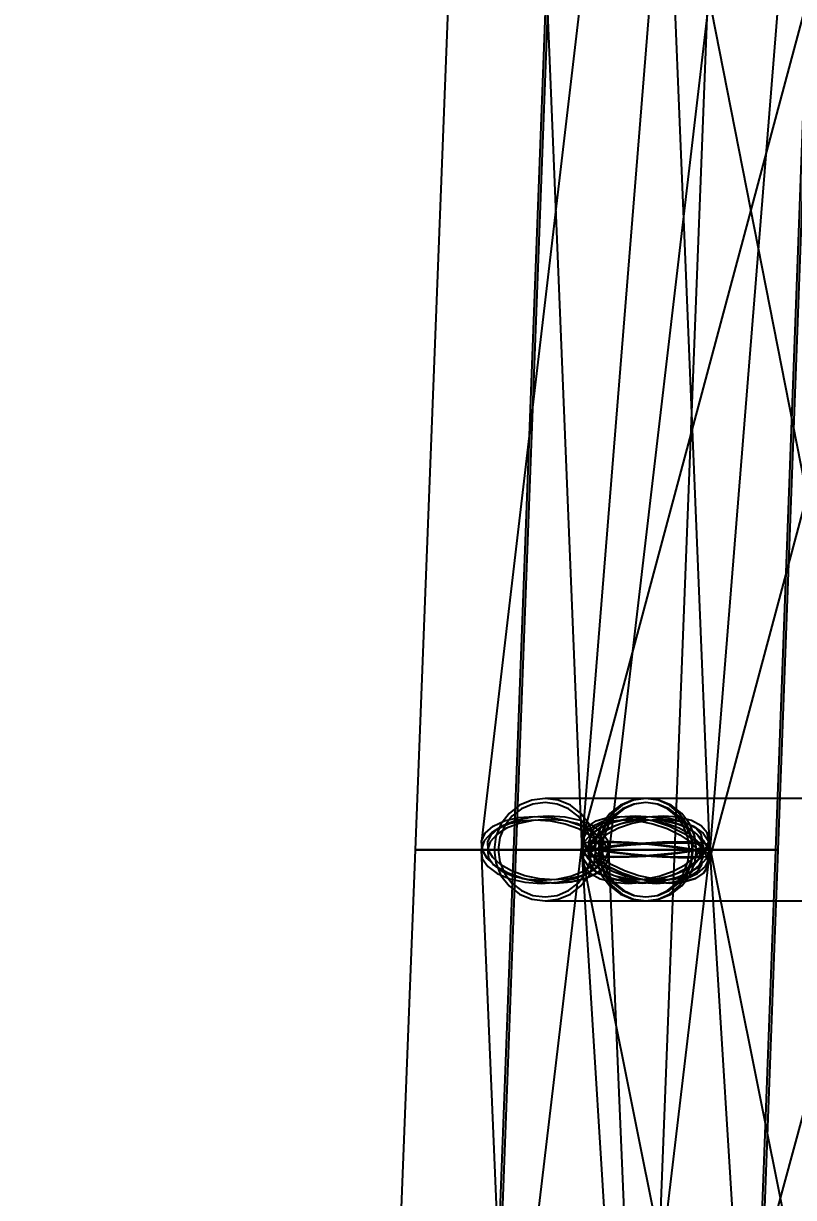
# Model space of a CAD drawing. Header units: millimetres. Extents: x -123812 to 252100, y -3000 to 639000.
# Drawn here: x -13789 to -10737, y 423622 to 428275 of the extents above; entities that cross this region are included whole.
import ezdxf

# ---------------------------------------------------------------- set-up
doc = ezdxf.new("R2010")
doc.units = ezdxf.units.MM
doc.layers.add('D-STR-DIM', color=7, linetype='Continuous', lineweight=13)
doc.layers.add('D-STR-STRC', color=7, linetype='Continuous', lineweight=25)
doc.styles.add('OpenSansCondensed-Light', font='OpenSansCondensed-Light.ttf')
doc.styles.add('TOWER_UNICODE', font='Arial Unicode.ttf')
doc.dimstyles.new('EZDXF', dxfattribs={"dimtxt": 0.25, "dimasz": 0.175, "dimexe": 0.375, "dimexo": 0.125, "dimgap": 0.1, "dimtad": 1, "dimlfac": 100, "dimzin": 12, "dimdsep": 46, "dimtxsty": 'OpenSansCondensed-Light', "dimblk": 'ARCHTICK', "dimcen": 2.5, "dimazin": 3, "dimtfac": 0.5, "dimtmove": 2, "dimatfit": 3})

# ---------------------------------------------------------------- blocks, each defined once
blk = doc.blocks.new('_ARCHTICK')
at = {"color": 0, "linetype": 'BYBLOCK', "const_width": 0.15}
blk.add_lwpolyline([(-0.5, -0.5), (0.5, 0.5)], dxfattribs=at)

msp = doc.modelspace()

# ---------------------------------------------------------------- linework, layer by layer
at = {"layer": 'D-STR-STRC'}
for points in [[(-9563, 450020.2), (-11576, 425020.2), (-11567.4, 425013.4), (-11542.1, 425005.7), (-11501.8, 424997.5), (-11449.4, 424989.6), (-11388.3, 424982.4), (-11322.8, 424976.3), (-11257.3, 424971.9), (-11196.2, 424969.4), (-11143.8, 424969), (-11103.5, 424970.7), (-11078.2, 424974.3), (-11069.6, 424979.8), (-9056.6, 449979.8)], [(-11386.6, 430034.2), (-11973.8, 425034.2), (-11971.4, 425000), (-11952.1, 424965.8), (-11917.1, 424934), (-11868.8, 424906.7), (-11810.5, 424885.7), (-11746.2, 424872.5), (-11680.3, 424868), (-11617.2, 424872.5), (-11561.3, 424885.7), (-11516.4, 424906.7), (-11485.4, 424934), (-11470.6, 424965.8), (-10883.4, 429965.8)], [(-10228.6, 430066), (-11568.1, 425066), (-11567.8, 425034.2), (-11550.8, 425000), (-11518.3, 424965.8), (-11472.5, 424934), (-11416.4, 424906.7), (-11354, 424885.7), (-11289.5, 424872.5), (-11227.2, 424868), (-11171.4, 424872.5), (-11126, 424885.7), (-11094, 424906.7), (-11077.5, 424934), (-9738.1, 429934)], [(-11385.3, 429965.8), (-10402.1, 424965.8), (-10395, 424934), (-10371.3, 424906.7), (-10332.7, 424885.7), (-10281.7, 424872.5), (-10221.9, 424868), (-10157.3, 424872.5), (-10092.3, 424885.7), (-10031.4, 424906.7), (-9978.7, 424934), (-9937.7, 424965.8), (-9911.4, 425000), (-9901.4, 425034.2), (-10884.7, 430034.2)], [(-11781.2, 430000), (-11576.2, 425000), (-11571.4, 424965.8), (-11549.6, 424934), (-11512.3, 424906.7), (-11462.2, 424885.7), (-11402.5, 424872.5), (-11337.4, 424868), (-11271.3, 424872.5), (-11208.8, 424885.7), (-11153.9, 424906.7), (-11110.6, 424934), (-11081.8, 424965.8), (-11069.4, 425000), (-11274.4, 430000)], [(-10151.7, 425203.2), (-11322.8, 425203.2), (-11371.4, 425196.3), (-11416.7, 425176), (-11455.5, 425143.7), (-11485.4, 425101.6), (-11504.1, 425052.6), (-11510.5, 425000), (-11504.1, 424947.4), (-11485.4, 424898.4), (-11455.5, 424856.3), (-11416.7, 424824), (-11371.4, 424803.7), (-11322.8, 424796.8), (-10151.7, 424796.8)], [(-10151.7, 425203.2), (-11322.8, 425203.2), (-11371.4, 425196.3), (-11416.7, 425176), (-11455.5, 425143.7), (-11485.4, 425101.6), (-11504.1, 425052.6), (-11510.5, 425000), (-11504.1, 424947.4), (-11485.4, 424898.4), (-11455.5, 424856.3), (-11416.7, 424824), (-11371.4, 424803.7), (-11322.8, 424796.8), (-10151.7, 424796.8)], [(-11665.1, 419965.4), (-11071.3, 424965.4), (-11073.5, 425000), (-11092.8, 425034.6), (-11127.7, 425066.8), (-11175.9, 425094.5), (-11234.1, 425115.7), (-11298.4, 425129), (-11364.3, 425133.6), (-11427.4, 425129), (-11483.4, 425115.7), (-11528.4, 425094.5), (-11559.4, 425066.8), (-11574.3, 425034.6), (-12168.2, 420034.6)], [(-11257.2, 420000), (-11468.8, 425000), (-11473.6, 425034.6), (-11495.4, 425066.8), (-11532.6, 425094.5), (-11582.7, 425115.7), (-11642.4, 425129), (-11707.4, 425133.6), (-11773.5, 425129), (-11836.1, 425115.7), (-11890.9, 425094.5), (-11934.3, 425066.8), (-11963.2, 425034.6), (-11975.6, 425000), (-11764, 420000)], [(-11265.6, 419933.2), (-9906.7, 424933.2), (-9906.8, 424965.4), (-9923.6, 425000), (-9955.9, 425034.6), (-10001.6, 425066.8), (-10057.6, 425094.5), (-10119.9, 425115.7), (-10184.4, 425129), (-10246.7, 425133.6), (-10302.5, 425129), (-10348.1, 425115.7), (-10380.2, 425094.5), (-10396.8, 425066.8), (-11755.7, 420066.8)], [(-10069.9, 420034.6), (-11072.6, 425034.6), (-11079.7, 425066.8), (-11103.4, 425094.5), (-11142, 425115.7), (-11192.9, 425129), (-11252.7, 425133.6), (-11317.3, 425129), (-11382.3, 425115.7), (-11443.1, 425094.5), (-11495.8, 425066.8), (-11536.7, 425034.6), (-11563.1, 425000), (-11573, 424965.4), (-10570.4, 419965.4)], [(-9513, 400015.6), (-11069.3, 425015.6), (-11077.9, 425021.9), (-11103.2, 425026.7), (-11143.5, 425029.7), (-11196, 425030.6), (-11257.2, 425029.5), (-11322.8, 425026.3), (-11388.4, 425021.4), (-11449.6, 425015), (-11502.1, 425007.6), (-11542.3, 424999.6), (-11567.7, 424991.7), (-11576.3, 424984.4), (-10020.1, 399984.4)]]:
    msp.add_lwpolyline(points, dxfattribs=at)
for points in [[(-12237, 425000), (-11207.5, 425000), (-11013.5, 430000), (-12042.1, 430000)], [(-11847.4, 425000), (-10798.2, 425000), (-10611.5, 430000), (-11658.4, 430000)], [(-11837.6, 425000), (-10808, 425000), (-10620.7, 430000), (-11649.3, 430000)], [(-11923.7, 425000), (-11916.8, 424947.4), (-11896.7, 424898.4), (-11864.7, 424856.3), (-11823, 424824), (-11774.4, 424803.7), (-11722.2, 424796.8), (-11322.8, 424796.8), (-11270.7, 424803.7), (-11222.1, 424824), (-11180.3, 424856.3), (-11148.3, 424898.4), (-11128.2, 424947.4), (-11121.3, 425000), (-11128.2, 425052.6), (-11148.3, 425101.6), (-11180.3, 425143.7), (-11222.1, 425176), (-11270.7, 425196.3), (-11322.8, 425203.2), (-11722.2, 425203.2), (-11774.4, 425196.3), (-11823, 425176), (-11864.7, 425143.7), (-11896.7, 425101.6), (-11916.8, 425052.6)], [(-11923.7, 425000), (-11916.8, 424947.4), (-11896.7, 424898.4), (-11864.7, 424856.3), (-11823, 424824), (-11774.4, 424803.7), (-11722.2, 424796.8), (-11670.1, 424803.7), (-11621.5, 424824), (-11579.8, 424856.3), (-11547.8, 424898.4), (-11527.6, 424947.4), (-11520.8, 425000), (-11527.6, 425052.6), (-11547.8, 425101.6), (-11579.8, 425143.7), (-11621.5, 425176), (-11670.1, 425196.3), (-11722.2, 425203.2), (-11774.4, 425196.3), (-11823, 425176), (-11864.7, 425143.7), (-11896.7, 425101.6), (-11916.8, 425052.6)], [(-11923.7, 425000), (-11916.8, 424947.4), (-11896.7, 424898.4), (-11864.7, 424856.3), (-11823, 424824), (-11774.4, 424803.7), (-11722.2, 424796.8), (-11322.8, 424796.8), (-11270.7, 424803.7), (-11222.1, 424824), (-11180.3, 424856.3), (-11148.3, 424898.4), (-11128.2, 424947.4), (-11121.3, 425000), (-11128.2, 425052.6), (-11148.3, 425101.6), (-11180.3, 425143.7), (-11222.1, 425176), (-11270.7, 425196.3), (-11322.8, 425203.2), (-11722.2, 425203.2), (-11774.4, 425196.3), (-11823, 425176), (-11864.7, 425143.7), (-11896.7, 425101.6), (-11916.8, 425052.6)], [(-11923.7, 425000), (-11916.8, 424947.4), (-11896.7, 424898.4), (-11864.7, 424856.3), (-11823, 424824), (-11774.4, 424803.7), (-11722.2, 424796.8), (-11670.1, 424803.7), (-11621.5, 424824), (-11579.8, 424856.3), (-11547.8, 424898.4), (-11527.6, 424947.4), (-11520.8, 425000), (-11527.6, 425052.6), (-11547.8, 425101.6), (-11579.8, 425143.7), (-11621.5, 425176), (-11670.1, 425196.3), (-11722.2, 425203.2), (-11774.4, 425196.3), (-11823, 425176), (-11864.7, 425143.7), (-11896.7, 425101.6), (-11916.8, 425052.6)], [(-11524.3, 425000), (-11517.4, 424947.4), (-11497.3, 424898.4), (-11465.3, 424856.3), (-11423.5, 424824), (-11374.9, 424803.7), (-11322.8, 424796.8), (-11270.7, 424803.7), (-11222.1, 424824), (-11180.3, 424856.3), (-11148.3, 424898.4), (-11128.2, 424947.4), (-11121.3, 425000), (-11128.2, 425052.6), (-11148.3, 425101.6), (-11180.3, 425143.7), (-11222.1, 425176), (-11270.7, 425196.3), (-11322.8, 425203.2), (-11374.9, 425196.3), (-11423.5, 425176), (-11465.3, 425143.7), (-11497.3, 425101.6), (-11517.4, 425052.6)], [(-11524.3, 425000), (-11517.4, 424947.4), (-11497.3, 424898.4), (-11465.3, 424856.3), (-11423.5, 424824), (-11374.9, 424803.7), (-11322.8, 424796.8), (-11270.7, 424803.7), (-11222.1, 424824), (-11180.3, 424856.3), (-11148.3, 424898.4), (-11128.2, 424947.4), (-11121.3, 425000), (-11128.2, 425052.6), (-11148.3, 425101.6), (-11180.3, 425143.7), (-11222.1, 425176), (-11270.7, 425196.3), (-11322.8, 425203.2), (-11374.9, 425196.3), (-11423.5, 425176), (-11465.3, 425143.7), (-11497.3, 425101.6), (-11517.4, 425052.6)], [(-11510.5, 425000), (-11504.1, 424947.4), (-11485.4, 424898.4), (-11455.5, 424856.3), (-11416.7, 424824), (-11371.4, 424803.7), (-11322.8, 424796.8), (-11274.2, 424803.7), (-11228.9, 424824), (-11190.1, 424856.3), (-11160.2, 424898.4), (-11141.5, 424947.4), (-11135.1, 425000), (-11141.5, 425052.6), (-11160.2, 425101.6), (-11190.1, 425143.7), (-11228.9, 425176), (-11274.2, 425196.3), (-11322.8, 425203.2), (-11371.4, 425196.3), (-11416.7, 425176), (-11455.5, 425143.7), (-11485.4, 425101.6), (-11504.1, 425052.6)], [(-11510.5, 425000), (-11504.1, 424947.4), (-11485.4, 424898.4), (-11455.5, 424856.3), (-11416.7, 424824), (-11371.4, 424803.7), (-11322.8, 424796.8), (-11274.2, 424803.7), (-11228.9, 424824), (-11190.1, 424856.3), (-11160.2, 424898.4), (-11141.5, 424947.4), (-11135.1, 425000), (-11141.5, 425052.6), (-11160.2, 425101.6), (-11190.1, 425143.7), (-11228.9, 425176), (-11274.2, 425196.3), (-11322.8, 425203.2), (-11371.4, 425196.3), (-11416.7, 425176), (-11455.5, 425143.7), (-11485.4, 425101.6), (-11504.1, 425052.6)], [(-11907.8, 425000), (-11901.5, 424951.5), (-11883, 424906.4), (-11853.5, 424867.6), (-11815, 424837.9), (-11770.3, 424819.2), (-11722.2, 424812.8), (-11674.2, 424819.2), (-11629.4, 424837.9), (-11591, 424867.6), (-11561.5, 424906.4), (-11542.9, 424951.5), (-11536.6, 425000), (-11542.9, 425048.5), (-11561.5, 425093.6), (-11591, 425132.4), (-11629.4, 425162.1), (-11674.2, 425180.8), (-11722.2, 425187.2), (-11770.3, 425180.8), (-11815, 425162.1), (-11853.5, 425132.4), (-11883, 425093.6), (-11901.5, 425048.5)], [(-11907.8, 425000), (-11901.5, 424951.5), (-11883, 424906.4), (-11853.5, 424867.6), (-11815, 424837.9), (-11770.3, 424819.2), (-11722.2, 424812.8), (-11674.2, 424819.2), (-11629.4, 424837.9), (-11591, 424867.6), (-11561.5, 424906.4), (-11542.9, 424951.5), (-11536.6, 425000), (-11542.9, 425048.5), (-11561.5, 425093.6), (-11591, 425132.4), (-11629.4, 425162.1), (-11674.2, 425180.8), (-11722.2, 425187.2), (-11770.3, 425180.8), (-11815, 425162.1), (-11853.5, 425132.4), (-11883, 425093.6), (-11901.5, 425048.5)], [(-11508.4, 425000), (-11502.1, 424951.5), (-11483.5, 424906.4), (-11454, 424867.6), (-11415.6, 424837.9), (-11370.8, 424819.2), (-11322.8, 424812.8), (-11274.8, 424819.2), (-11230, 424837.9), (-11191.6, 424867.6), (-11162.1, 424906.4), (-11143.5, 424951.5), (-11137.2, 425000), (-11143.5, 425048.5), (-11162.1, 425093.6), (-11191.6, 425132.4), (-11230, 425162.1), (-11274.8, 425180.8), (-11322.8, 425187.2), (-11370.8, 425180.8), (-11415.6, 425162.1), (-11454, 425132.4), (-11483.5, 425093.6), (-11502.1, 425048.5)], [(-11508.4, 425000), (-11502.1, 424951.5), (-11483.5, 424906.4), (-11454, 424867.6), (-11415.6, 424837.9), (-11370.8, 424819.2), (-11322.8, 424812.8), (-11274.8, 424819.2), (-11230, 424837.9), (-11191.6, 424867.6), (-11162.1, 424906.4), (-11143.5, 424951.5), (-11137.2, 425000), (-11143.5, 425048.5), (-11162.1, 425093.6), (-11191.6, 425132.4), (-11230, 425162.1), (-11274.8, 425180.8), (-11322.8, 425187.2), (-11370.8, 425180.8), (-11415.6, 425162.1), (-11454, 425132.4), (-11483.5, 425093.6), (-11502.1, 425048.5)], [(-11495.7, 425000), (-11489.9, 424951.5), (-11472.6, 424906.4), (-11445.1, 424867.6), (-11409.3, 424837.9), (-11367.6, 424819.2), (-11322.8, 424812.8), (-11278, 424819.2), (-11236.3, 424837.9), (-11200.5, 424867.6), (-11173, 424906.4), (-11155.7, 424951.5), (-11149.8, 425000), (-11155.7, 425048.5), (-11173, 425093.6), (-11200.5, 425132.4), (-11236.3, 425162.1), (-11278, 425180.8), (-11322.8, 425187.2), (-11367.6, 425180.8), (-11409.3, 425162.1), (-11445.1, 425132.4), (-11472.6, 425093.6), (-11489.9, 425048.5)], [(-11495.7, 425000), (-11489.9, 424951.5), (-11472.6, 424906.4), (-11445.1, 424867.6), (-11409.3, 424837.9), (-11367.6, 424819.2), (-11322.8, 424812.8), (-11278, 424819.2), (-11236.3, 424837.9), (-11200.5, 424867.6), (-11173, 424906.4), (-11155.7, 424951.5), (-11149.8, 425000), (-11155.7, 425048.5), (-11173, 425093.6), (-11200.5, 425132.4), (-11236.3, 425162.1), (-11278, 425180.8), (-11322.8, 425187.2), (-11367.6, 425180.8), (-11409.3, 425162.1), (-11445.1, 425132.4), (-11472.6, 425093.6), (-11489.9, 425048.5)], [(-11975.6, 425000), (-11970.8, 424965.4), (-11949.1, 424933.2), (-11911.9, 424905.5), (-11861.7, 424884.3), (-11802.1, 424871), (-11737, 424866.4), (-11670.9, 424871), (-11608.3, 424884.3), (-11553.5, 424905.5), (-11510.2, 424933.2), (-11481.3, 424965.4), (-11468.8, 425000), (-11473.6, 425034.6), (-11495.4, 425066.8), (-11532.6, 425094.5), (-11582.7, 425115.7), (-11642.4, 425129), (-11707.4, 425133.6), (-11773.5, 425129), (-11836.1, 425115.7), (-11890.9, 425094.5), (-11934.3, 425066.8), (-11963.2, 425034.6)], [(-11473, 425000), (-11470.6, 424965.8), (-11485.4, 424934), (-11516.4, 424906.7), (-11561.3, 424885.7), (-11617.2, 424872.5), (-11680.3, 424868), (-11746.2, 424872.5), (-11810.5, 424885.7), (-11868.8, 424906.7), (-11917.1, 424934), (-11952.1, 424965.8), (-11971.4, 425000), (-11973.8, 425034.2), (-11959, 425066), (-11928.1, 425093.3), (-11883.1, 425114.3), (-11827.2, 425127.5), (-11764.1, 425132), (-11698.2, 425127.5), (-11633.9, 425114.3), (-11575.6, 425093.3), (-11527.3, 425066), (-11492.3, 425034.2)], [(-11950.7, 425000), (-11946.4, 424968.8), (-11926.7, 424939.8), (-11893.2, 424914.8), (-11848, 424895.7), (-11794.2, 424883.7), (-11735.6, 424879.6), (-11676, 424883.7), (-11619.5, 424895.7), (-11570.1, 424914.8), (-11531, 424939.8), (-11505, 424968.8), (-11493.8, 425000), (-11498.1, 425031.2), (-11517.7, 425060.2), (-11551.2, 425085.2), (-11596.4, 425104.3), (-11650.2, 425116.3), (-11708.9, 425120.4), (-11768.5, 425116.3), (-11824.9, 425104.3), (-11874.3, 425085.2), (-11913.4, 425060.2), (-11939.4, 425031.2)], [(-11497.5, 425000), (-11495.4, 424969.2), (-11508.7, 424940.5), (-11536.6, 424915.9), (-11577.2, 424896.9), (-11627.6, 424885.1), (-11684.4, 424881), (-11743.9, 424885.1), (-11801.8, 424896.9), (-11854.4, 424915.9), (-11897.9, 424940.5), (-11929.5, 424969.2), (-11946.9, 425000), (-11949, 425030.8), (-11935.7, 425059.5), (-11907.8, 425084.1), (-11867.3, 425103.1), (-11816.9, 425114.9), (-11760, 425119), (-11700.6, 425114.9), (-11642.6, 425103.1), (-11590.1, 425084.1), (-11546.5, 425059.5), (-11515, 425030.8)], [(-11069.4, 425000), (-11081.8, 424965.8), (-11110.6, 424934), (-11153.9, 424906.7), (-11208.8, 424885.7), (-11271.3, 424872.5), (-11337.4, 424868), (-11402.5, 424872.5), (-11462.2, 424885.7), (-11512.3, 424906.7), (-11549.6, 424934), (-11571.4, 424965.8), (-11576.2, 425000), (-11563.8, 425034.2), (-11535, 425066), (-11491.6, 425093.3), (-11436.8, 425114.3), (-11374.3, 425127.5), (-11308.2, 425132), (-11243.1, 425127.5), (-11183.4, 425114.3), (-11133.3, 425093.3), (-11096, 425066), (-11074.2, 425034.2)], [(-11572.1, 425000), (-11552.8, 424965.4), (-11517.9, 424933.2), (-11469.7, 424905.5), (-11411.5, 424884.3), (-11347.2, 424871), (-11281.3, 424866.4), (-11218.2, 424871), (-11162.2, 424884.3), (-11117.2, 424905.5), (-11086.2, 424933.2), (-11071.3, 424965.4), (-11073.5, 425000), (-11092.8, 425034.6), (-11127.7, 425066.8), (-11175.9, 425094.5), (-11234.1, 425115.7), (-11298.4, 425129), (-11364.3, 425133.6), (-11427.4, 425129), (-11483.4, 425115.7), (-11528.4, 425094.5), (-11559.4, 425066.8), (-11574.3, 425034.6)], [(-11563.1, 425000), (-11573, 424965.4), (-11565.9, 424933.2), (-11542.2, 424905.5), (-11503.6, 424884.3), (-11452.7, 424871), (-11392.9, 424866.4), (-11328.3, 424871), (-11263.3, 424884.3), (-11202.4, 424905.5), (-11149.8, 424933.2), (-11108.8, 424965.4), (-11082.5, 425000), (-11072.6, 425034.6), (-11079.7, 425066.8), (-11103.4, 425094.5), (-11142, 425115.7), (-11192.9, 425129), (-11252.7, 425133.6), (-11317.3, 425129), (-11382.3, 425115.7), (-11443.1, 425094.5), (-11495.8, 425066.8), (-11536.7, 425034.6)], [(-11094.8, 425000), (-11077.8, 424965.8), (-11077.5, 424934), (-11094, 424906.7), (-11126, 424885.7), (-11171.4, 424872.5), (-11227.2, 424868), (-11289.5, 424872.5), (-11354, 424885.7), (-11416.4, 424906.7), (-11472.5, 424934), (-11518.3, 424965.8), (-11550.8, 425000), (-11567.8, 425034.2), (-11568.1, 425066), (-11551.6, 425093.3), (-11519.6, 425114.3), (-11474.2, 425127.5), (-11418.4, 425132), (-11356.1, 425127.5), (-11291.6, 425114.3), (-11229.1, 425093.3), (-11173.1, 425066), (-11127.3, 425034.2)], [(-11094.3, 425000), (-11105.5, 424969.2), (-11131.5, 424940.5), (-11170.6, 424915.9), (-11220, 424896.9), (-11276.4, 424885.1), (-11336, 424881), (-11394.7, 424885.1), (-11448.5, 424896.9), (-11493.7, 424915.9), (-11527.3, 424940.5), (-11546.9, 424969.2), (-11551.3, 425000), (-11540.1, 425030.8), (-11514.1, 425059.5), (-11475, 425084.1), (-11425.6, 425103.1), (-11369.2, 425114.9), (-11309.6, 425119), (-11250.9, 425114.9), (-11197.1, 425103.1), (-11151.9, 425084.1), (-11118.3, 425059.5), (-11098.7, 425030.8)], [(-11547.5, 425000), (-11530.2, 424968.8), (-11498.7, 424939.8), (-11455.3, 424914.8), (-11402.8, 424895.7), (-11344.8, 424883.7), (-11285.4, 424879.6), (-11228.5, 424883.7), (-11178, 424895.7), (-11137.4, 424914.8), (-11109.5, 424939.8), (-11096, 424968.8), (-11098.1, 425000), (-11115.4, 425031.2), (-11146.9, 425060.2), (-11190.3, 425085.2), (-11242.8, 425104.3), (-11300.8, 425116.3), (-11360.2, 425120.4), (-11417.1, 425116.3), (-11467.6, 425104.3), (-11508.2, 425085.2), (-11536.1, 425060.2), (-11549.6, 425031.2)], [(-11539.4, 425000), (-11548.4, 424968.8), (-11542, 424939.8), (-11520.6, 424914.8), (-11485.8, 424895.7), (-11439.9, 424883.7), (-11386, 424879.6), (-11327.7, 424883.7), (-11269.2, 424895.7), (-11214.3, 424914.8), (-11166.8, 424939.8), (-11129.9, 424968.8), (-11106.2, 425000), (-11097.2, 425031.2), (-11103.6, 425060.2), (-11125, 425085.2), (-11159.8, 425104.3), (-11205.7, 425116.3), (-11259.6, 425120.4), (-11317.8, 425116.3), (-11376.4, 425104.3), (-11431.3, 425085.2), (-11478.8, 425060.2), (-11515.7, 425031.2)], [(-11117.2, 425000), (-11101.9, 424969.2), (-11101.7, 424940.5), (-11116.5, 424915.9), (-11145.4, 424896.9), (-11186.3, 424885.1), (-11236.6, 424881), (-11292.8, 424885.1), (-11351, 424896.9), (-11407.2, 424915.9), (-11457.7, 424940.5), (-11499.1, 424969.2), (-11528.4, 425000), (-11543.7, 425030.8), (-11543.9, 425059.5), (-11529.1, 425084.1), (-11500.2, 425103.1), (-11459.3, 425114.9), (-11409, 425119), (-11352.8, 425114.9), (-11294.6, 425103.1), (-11238.4, 425084.1), (-11187.8, 425059.5), (-11146.5, 425030.8)], [(-11322.8, 424973.7), (-11388.4, 424970.5), (-11449.6, 424969.4), (-11502.1, 424970.3), (-11542.3, 424973.3), (-11567.7, 424978.1), (-11576.3, 424984.4), (-11567.7, 424991.7), (-11542.3, 424999.6), (-11502.1, 425007.6), (-11449.6, 425015), (-11388.4, 425021.4), (-11322.8, 425026.3), (-11257.2, 425029.5), (-11196, 425030.6), (-11143.5, 425029.7), (-11103.2, 425026.7), (-11077.9, 425021.9), (-11069.3, 425015.6), (-11077.9, 425008.3), (-11103.2, 425000.4), (-11143.5, 424992.4), (-11196, 424985), (-11257.2, 424978.6)], [(-11322.8, 425023.7), (-11388.3, 425028.1), (-11449.4, 425030.6), (-11501.8, 425031), (-11542.1, 425029.3), (-11567.4, 425025.7), (-11576, 425020.2), (-11567.4, 425013.4), (-11542.1, 425005.7), (-11501.8, 424997.5), (-11449.4, 424989.6), (-11388.3, 424982.4), (-11322.8, 424976.3), (-11257.3, 424971.9), (-11196.2, 424969.4), (-11143.8, 424969), (-11103.5, 424970.7), (-11078.2, 424974.3), (-11069.6, 424979.8), (-11078.2, 424986.6), (-11103.5, 424994.3), (-11143.8, 425002.5), (-11196.2, 425010.4), (-11257.3, 425017.6)], [(-11322.8, 424976.3), (-11382, 424973.4), (-11437.1, 424972.4), (-11484.4, 424973.3), (-11520.7, 424975.9), (-11543.6, 424980.3), (-11551.4, 424985.9), (-11543.6, 424992.5), (-11520.7, 424999.7), (-11484.4, 425006.8), (-11437.1, 425013.5), (-11382, 425019.3), (-11322.8, 425023.7), (-11263.6, 425026.6), (-11208.5, 425027.6), (-11161.2, 425026.7), (-11124.9, 425024.1), (-11102, 425019.7), (-11094.2, 425014.1), (-11102, 425007.5), (-11124.9, 425000.3), (-11161.2, 424993.2), (-11208.5, 424986.5), (-11263.6, 424980.7)], [(-11322.8, 425021.4), (-11381.9, 425025.3), (-11436.9, 425027.6), (-11484.2, 425028), (-11520.5, 425026.5), (-11543.3, 425023.1), (-11551.1, 425018.2), (-11543.3, 425012.1), (-11520.5, 425005.1), (-11484.2, 424997.8), (-11436.9, 424990.6), (-11381.9, 424984.1), (-11322.8, 424978.6), (-11263.7, 424974.7), (-11208.7, 424972.4), (-11161.4, 424972), (-11125.1, 424973.5), (-11102.3, 424976.9), (-11094.5, 424981.8), (-11102.3, 424987.9), (-11125.1, 424994.9), (-11161.4, 425002.2), (-11208.7, 425009.4), (-11263.7, 425015.9)], [(-12431.9, 420000), (-11401.4, 420000), (-11207.5, 425000), (-12237, 425000)], [(-11207.5, 425000), (-11225, 425000), (-11276.4, 425000), (-11358.2, 425000), (-11464.8, 425000), (-11589, 425000), (-11722.2, 425000), (-11855.5, 425000), (-11979.6, 425000), (-12086.2, 425000), (-12168, 425000), (-12219.4, 425000), (-12237, 425000), (-12219.4, 425000), (-12168, 425000), (-12086.2, 425000), (-11979.6, 425000), (-11855.5, 425000), (-11722.2, 425000), (-11589, 425000), (-11464.8, 425000), (-11358.2, 425000), (-11276.4, 425000), (-11225, 425000)], [(-11207.5, 425000), (-11225, 425000), (-11276.4, 425000), (-11358.2, 425000), (-11464.8, 425000), (-11589, 425000), (-11722.2, 425000), (-11855.5, 425000), (-11979.6, 425000), (-12086.2, 425000), (-12168, 425000), (-12219.4, 425000), (-12237, 425000), (-12219.4, 425000), (-12168, 425000), (-12086.2, 425000), (-11979.6, 425000), (-11855.5, 425000), (-11722.2, 425000), (-11589, 425000), (-11464.8, 425000), (-11358.2, 425000), (-11276.4, 425000), (-11225, 425000)], [(-11261.8, 425000), (-11277.5, 425000), (-11323.5, 425000), (-11396.7, 425000), (-11492, 425000), (-11603.1, 425000), (-11722.2, 425000), (-11841.4, 425000), (-11952.4, 425000), (-12047.8, 425000), (-12120.9, 425000), (-12166.9, 425000), (-12182.6, 425000), (-12166.9, 425000), (-12120.9, 425000), (-12047.8, 425000), (-11952.4, 425000), (-11841.4, 425000), (-11722.2, 425000), (-11603.1, 425000), (-11492, 425000), (-11396.7, 425000), (-11323.5, 425000), (-11277.5, 425000)], [(-11261.8, 425000), (-11277.5, 425000), (-11323.5, 425000), (-11396.7, 425000), (-11492, 425000), (-11603.1, 425000), (-11722.2, 425000), (-11841.4, 425000), (-11952.4, 425000), (-12047.8, 425000), (-12120.9, 425000), (-12166.9, 425000), (-12182.6, 425000), (-12166.9, 425000), (-12120.9, 425000), (-12047.8, 425000), (-11952.4, 425000), (-11841.4, 425000), (-11722.2, 425000), (-11603.1, 425000), (-11492, 425000), (-11396.7, 425000), (-11323.5, 425000), (-11277.5, 425000)], [(-12036.4, 420000), (-10984.8, 420000), (-10798.2, 425000), (-11847.4, 425000)], [(-12025.9, 420000), (-10995.4, 420000), (-10808, 425000), (-11837.6, 425000)], [(-10798.2, 425000), (-10816.1, 425000), (-10868.5, 425000), (-10951.8, 425000), (-11060.5, 425000), (-11187, 425000), (-11322.8, 425000), (-11458.6, 425000), (-11585.1, 425000), (-11693.8, 425000), (-11777.1, 425000), (-11829.5, 425000), (-11847.4, 425000), (-11829.5, 425000), (-11777.1, 425000), (-11693.8, 425000), (-11585.1, 425000), (-11458.6, 425000), (-11322.8, 425000), (-11187, 425000), (-11060.5, 425000), (-10951.8, 425000), (-10868.5, 425000), (-10816.1, 425000)], [(-10808, 425000), (-10825.6, 425000), (-10877, 425000), (-10958.8, 425000), (-11065.4, 425000), (-11189.6, 425000), (-11322.8, 425000), (-11456, 425000), (-11580.2, 425000), (-11686.8, 425000), (-11768.6, 425000), (-11820, 425000), (-11837.6, 425000), (-11820, 425000), (-11768.6, 425000), (-11686.8, 425000), (-11580.2, 425000), (-11456, 425000), (-11322.8, 425000), (-11189.6, 425000), (-11065.4, 425000), (-10958.8, 425000), (-10877, 425000), (-10825.6, 425000)], [(-10808, 425000), (-10825.6, 425000), (-10877, 425000), (-10958.8, 425000), (-11065.4, 425000), (-11189.6, 425000), (-11322.8, 425000), (-11456, 425000), (-11580.2, 425000), (-11686.8, 425000), (-11768.6, 425000), (-11820, 425000), (-11837.6, 425000), (-11820, 425000), (-11768.6, 425000), (-11686.8, 425000), (-11580.2, 425000), (-11456, 425000), (-11322.8, 425000), (-11189.6, 425000), (-11065.4, 425000), (-10958.8, 425000), (-10877, 425000), (-10825.6, 425000)], [(-10862.4, 425000), (-10878.1, 425000), (-10924.1, 425000), (-10997.2, 425000), (-11092.6, 425000), (-11203.6, 425000), (-11322.8, 425000), (-11442, 425000), (-11553, 425000), (-11648.4, 425000), (-11721.5, 425000), (-11767.5, 425000), (-11783.2, 425000), (-11767.5, 425000), (-11721.5, 425000), (-11648.4, 425000), (-11553, 425000), (-11442, 425000), (-11322.8, 425000), (-11203.6, 425000), (-11092.6, 425000), (-10997.2, 425000), (-10924.1, 425000), (-10878.1, 425000)], [(-10862.4, 425000), (-10878.1, 425000), (-10924.1, 425000), (-10997.2, 425000), (-11092.6, 425000), (-11203.6, 425000), (-11322.8, 425000), (-11442, 425000), (-11553, 425000), (-11648.4, 425000), (-11721.5, 425000), (-11767.5, 425000), (-11783.2, 425000), (-11767.5, 425000), (-11721.5, 425000), (-11648.4, 425000), (-11553, 425000), (-11442, 425000), (-11322.8, 425000), (-11203.6, 425000), (-11092.6, 425000), (-10997.2, 425000), (-10924.1, 425000), (-10878.1, 425000)]]:
    msp.add_lwpolyline(points, close=True, dxfattribs=at)

# ---------------------------------------------------------------- dimensions: what is measured, and where the dimension line sits
at = {"layer": 'D-STR-DIM'}
msp.add_linear_dim(base=(-112000, 0), p1=(0, 0), p2=(0, 634000), angle=90, dimstyle='EZDXF', override={"dimtxt": 8400, "dimasz": 3750, "dimexe": 2100, "dimexo": 1800, "dimgap": 2100, "dimtad": 1, "dimdec": 0, "dimlfac": 1, "dimlunit": 2, "dimtxsty": 'TOWER_UNICODE', "dimclrd": 7, "dimclre": 7, "dimclrt": 7}, dxfattribs=at).render()

doc.saveas('drawing.dxf')
